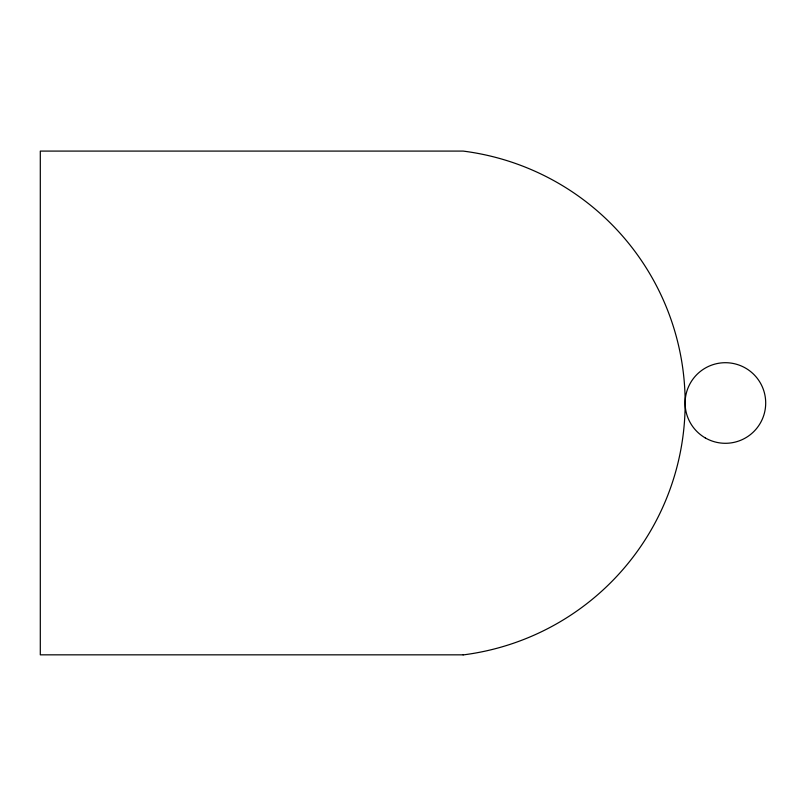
<?xml version="1.0" encoding="UTF-8"?>
<svg xmlns="http://www.w3.org/2000/svg" width="806" height="806" viewBox="0 0 806 806"><rect width="100%" height="100%" fill="white"/><g stroke="black" fill="none" stroke-linecap="round" stroke-linejoin="round"><path stroke-width="1.21" d="M463.138 654.835L40.3 654.835L40.3 151.085L463.138 151.085A253.93 253.93 0 0 1 463.148 654.915M705.25 437.9A40.3 40.3 0 0 0 765.7 403A40.3 40.3 0 0 0 705.25 368.1A40.3 40.3 0 0 0 705.25 437.9"/></g></svg>
